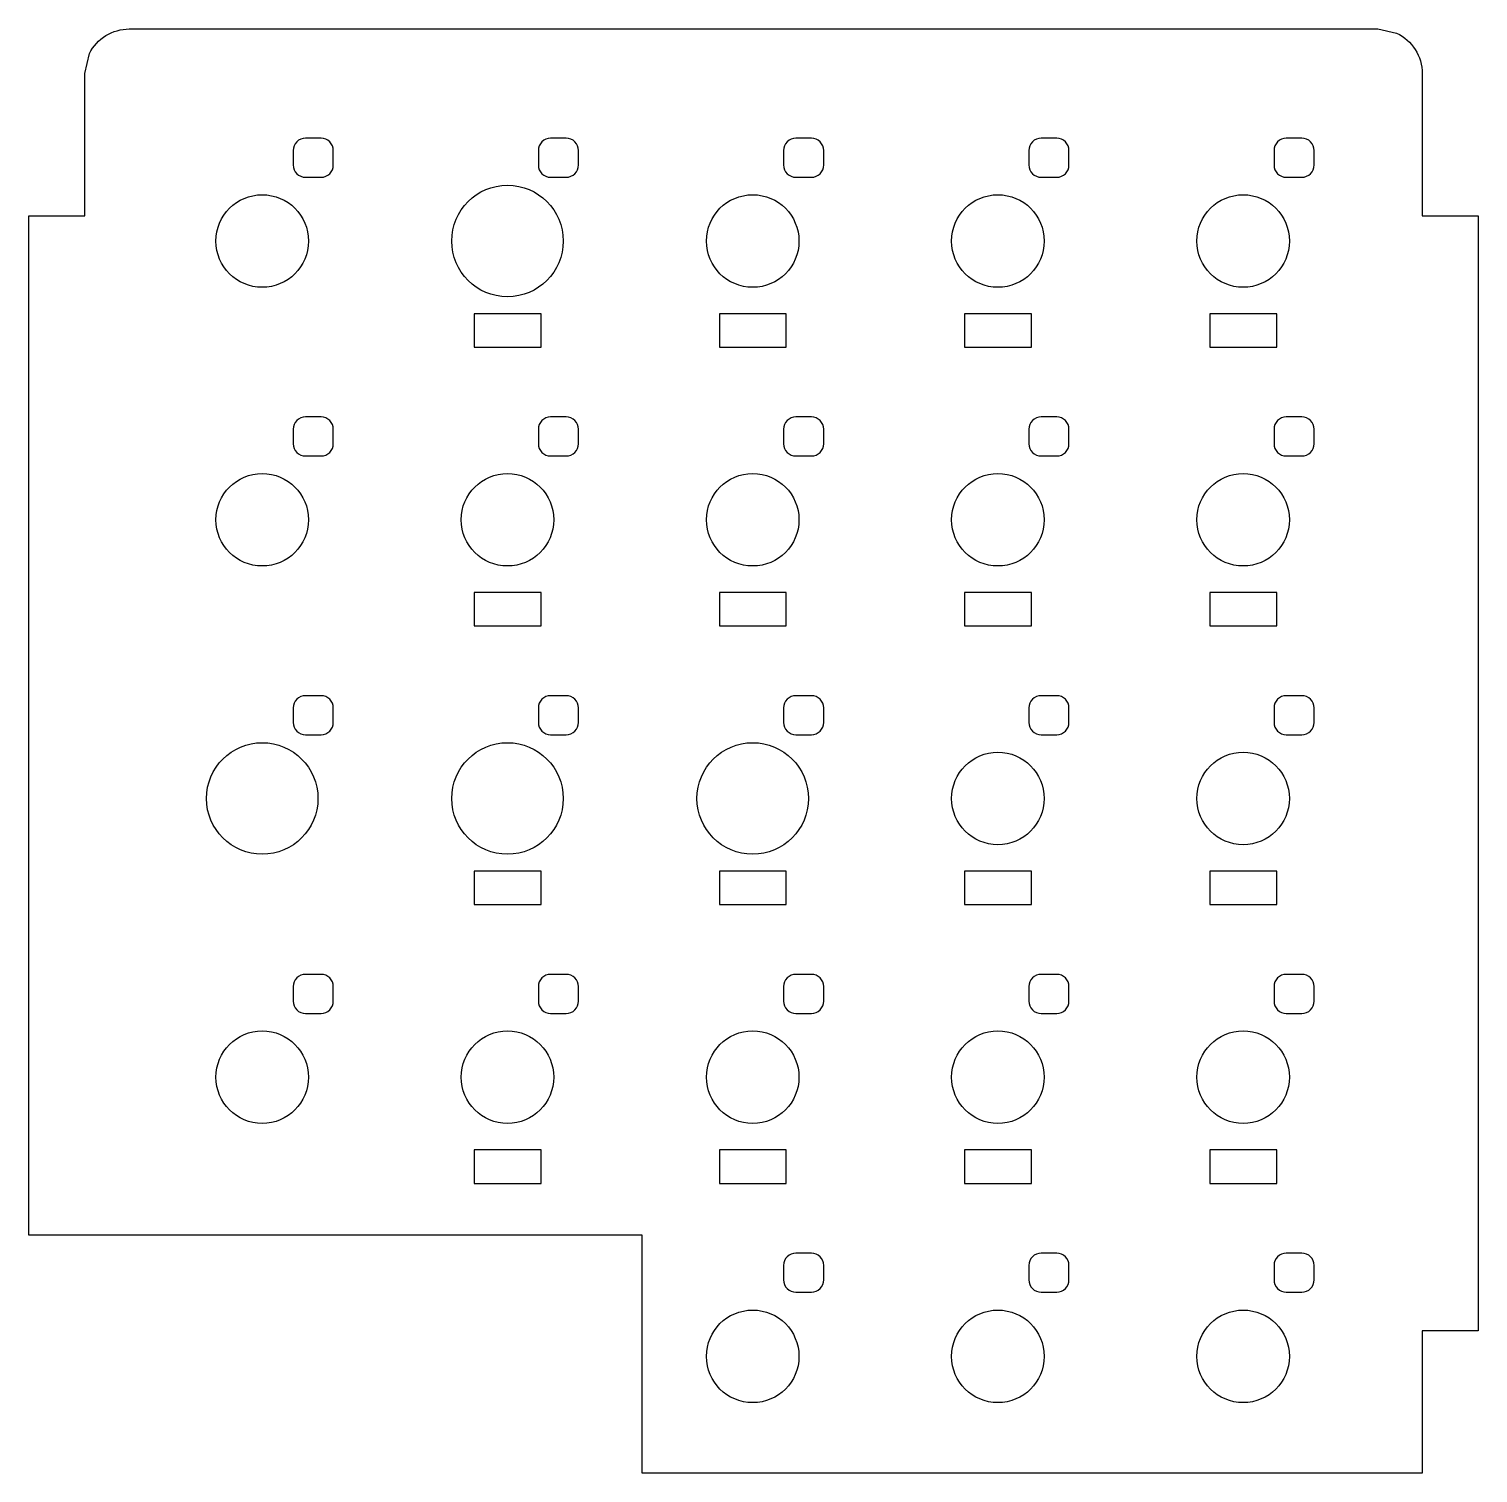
# Model space of a CAD drawing. Header units: millimetres. Extents: x -32.5 to 32.5, y -12.3 to 52.5.
import ezdxf

# ---------------------------------------------------------------- set-up
doc = ezdxf.new("R2010")
doc.units = ezdxf.units.MM
doc.layers.get('0').update_dxf_attribs({"linetype": 'CONTINUOUS'})

msp = doc.modelspace()

# ---------------------------------------------------------------- linework, layer by layer
for points in [[(-5, -12.262), (-5, -1.6), (-32.5, -1.6), (-32.5, 44.119), (-30, 44.119), (-30, 50.5), (-29.787, 51.398, -0.283494), (-28, 52.5), (28, 52.5), (28.844, 52.313, -0.291633), (30, 50.5), (30, 44.119), (32.5, 44.119), (32.5, -5.881), (30, -5.881), (30, -12.262)], [(-20.1, 45.85), (-19.4, 45.85, 0.414214), (-18.85, 46.4), (-18.85, 47.05, 0.414214), (-19.4, 47.6), (-20.1, 47.6, 0.414214), (-20.65, 47.05), (-20.65, 46.4, 0.414214)], [(-9.1, 45.85), (-8.4, 45.85, 0.414214), (-7.85, 46.4), (-7.85, 47.05, 0.414214), (-8.4, 47.6), (-9.1, 47.6, 0.414214), (-9.65, 47.05), (-9.65, 46.4, 0.414214)], [(1.9, 45.85), (2.6, 45.85, 0.414214), (3.15, 46.4), (3.15, 47.05, 0.414214), (2.6, 47.6), (1.9, 47.6, 0.414214), (1.35, 47.05), (1.35, 46.4, 0.414214)], [(12.9, 45.85), (13.6, 45.85, 0.414214), (14.15, 46.4), (14.15, 47.05, 0.414214), (13.6, 47.6), (12.9, 47.6, 0.414214), (12.35, 47.05), (12.35, 46.4, 0.414214)], [(23.9, 45.85), (24.6, 45.85, 0.414214), (25.15, 46.4), (25.15, 47.05, 0.414214), (24.6, 47.6), (23.9, 47.6, 0.414214), (23.35, 47.05), (23.35, 46.4, 0.414214)], [(-20.1, 33.35), (-19.4, 33.35, 0.414214), (-18.85, 33.9), (-18.85, 34.55, 0.414214), (-19.4, 35.1), (-20.1, 35.1, 0.414214), (-20.65, 34.55), (-20.65, 33.9, 0.414214)], [(-9.1, 33.35), (-8.4, 33.35, 0.414214), (-7.85, 33.9), (-7.85, 34.55, 0.414214), (-8.4, 35.1), (-9.1, 35.1, 0.414214), (-9.65, 34.55), (-9.65, 33.9, 0.414214)], [(1.9, 33.35), (2.6, 33.35, 0.414214), (3.15, 33.9), (3.15, 34.55, 0.414214), (2.6, 35.1), (1.9, 35.1, 0.414214), (1.35, 34.55), (1.35, 33.9, 0.414214)], [(12.9, 33.35), (13.6, 33.35, 0.414214), (14.15, 33.9), (14.15, 34.55, 0.414214), (13.6, 35.1), (12.9, 35.1, 0.414214), (12.35, 34.55), (12.35, 33.9, 0.414214)], [(23.9, 33.35), (24.6, 33.35, 0.414214), (25.15, 33.9), (25.15, 34.55, 0.414214), (24.6, 35.1), (23.9, 35.1, 0.414214), (23.35, 34.55), (23.35, 33.9, 0.414214)], [(-20.1, 20.85), (-19.4, 20.85, 0.414214), (-18.85, 21.4), (-18.85, 22.05, 0.414214), (-19.4, 22.6), (-20.1, 22.6, 0.414214), (-20.65, 22.05), (-20.65, 21.4, 0.414214)], [(-9.1, 20.85), (-8.4, 20.85, 0.414214), (-7.85, 21.4), (-7.85, 22.05, 0.414214), (-8.4, 22.6), (-9.1, 22.6, 0.414214), (-9.65, 22.05), (-9.65, 21.4, 0.414214)], [(1.9, 20.85), (2.6, 20.85, 0.414214), (3.15, 21.4), (3.15, 22.05, 0.414214), (2.6, 22.6), (1.9, 22.6, 0.414214), (1.35, 22.05), (1.35, 21.4, 0.414214)], [(12.9, 20.85), (13.6, 20.85, 0.414214), (14.15, 21.4), (14.15, 22.05, 0.414214), (13.6, 22.6), (12.9, 22.6, 0.414214), (12.35, 22.05), (12.35, 21.4, 0.414214)], [(23.9, 20.85), (24.6, 20.85, 0.414214), (25.15, 21.4), (25.15, 22.05, 0.414214), (24.6, 22.6), (23.9, 22.6, 0.414214), (23.35, 22.05), (23.35, 21.4, 0.414214)], [(-20.1, 8.35), (-19.4, 8.35, 0.414214), (-18.85, 8.9), (-18.85, 9.55, 0.414214), (-19.4, 10.1), (-20.1, 10.1, 0.414214), (-20.65, 9.55), (-20.65, 8.9, 0.414214)], [(-9.1, 8.35), (-8.4, 8.35, 0.414214), (-7.85, 8.9), (-7.85, 9.55, 0.414214), (-8.4, 10.1), (-9.1, 10.1, 0.414214), (-9.65, 9.55), (-9.65, 8.9, 0.414214)], [(1.9, 8.35), (2.6, 8.35, 0.414214), (3.15, 8.9), (3.15, 9.55, 0.414214), (2.6, 10.1), (1.9, 10.1, 0.414214), (1.35, 9.55), (1.35, 8.9, 0.414214)], [(12.9, 8.35), (13.6, 8.35, 0.414214), (14.15, 8.9), (14.15, 9.55, 0.414214), (13.6, 10.1), (12.9, 10.1, 0.414214), (12.35, 9.55), (12.35, 8.9, 0.414214)], [(23.9, 8.35), (24.6, 8.35, 0.414214), (25.15, 8.9), (25.15, 9.55, 0.414214), (24.6, 10.1), (23.9, 10.1, 0.414214), (23.35, 9.55), (23.35, 8.9, 0.414214)], [(1.9, -4.15), (2.6, -4.15, 0.414214), (3.15, -3.6), (3.15, -2.95, 0.414214), (2.6, -2.4), (1.9, -2.4, 0.414214), (1.35, -2.95), (1.35, -3.6, 0.414214)], [(12.9, -4.15), (13.6, -4.15, 0.414214), (14.15, -3.6), (14.15, -2.95, 0.414214), (13.6, -2.4), (12.9, -2.4, 0.414214), (12.35, -2.95), (12.35, -3.6, 0.414214)], [(23.35, -2.95), (23.35, -3.6, 0.414214), (23.9, -4.15), (24.6, -4.15, 0.414214), (25.15, -3.6), (25.15, -2.95, 0.414214), (24.6, -2.4), (23.9, -2.4, 0.414214)]]:
    msp.add_lwpolyline(points, format="xyb", close=True)
for points in [[(-9.529, 39.728), (-12.529, 39.728), (-12.529, 38.228), (-9.529, 38.228)], [(1.471, 39.728), (-1.529, 39.728), (-1.529, 38.228), (1.471, 38.228)], [(12.471, 39.728), (9.471, 39.728), (9.471, 38.228), (12.471, 38.228)], [(23.471, 39.728), (20.471, 39.728), (20.471, 38.228), (23.471, 38.228)], [(-9.529, 27.228), (-12.529, 27.228), (-12.529, 25.728), (-9.529, 25.728)], [(1.471, 27.228), (-1.529, 27.228), (-1.529, 25.728), (1.471, 25.728)], [(12.471, 27.228), (9.471, 27.228), (9.471, 25.728), (12.471, 25.728)], [(23.471, 27.228), (20.471, 27.228), (20.471, 25.728), (23.471, 25.728)], [(-9.529, 14.728), (-12.529, 14.728), (-12.529, 13.228), (-9.529, 13.228)], [(1.471, 14.728), (-1.529, 14.728), (-1.529, 13.228), (1.471, 13.228)], [(12.471, 14.728), (9.471, 14.728), (9.471, 13.228), (12.471, 13.228)], [(23.471, 14.728), (20.471, 14.728), (20.471, 13.228), (23.471, 13.228)], [(-9.529, 2.228), (-12.529, 2.228), (-12.529, 0.728), (-9.529, 0.728)], [(1.471, 2.228), (-1.529, 2.228), (-1.529, 0.728), (1.471, 0.728)], [(12.471, 2.228), (9.471, 2.228), (9.471, 0.728), (12.471, 0.728)], [(20.471, 2.228), (20.471, 0.728), (23.471, 0.728), (23.471, 2.228)]]:
    msp.add_lwpolyline(points, close=True)
for centre, radius in [((-22.036, 42.991), 2.075), ((-11.036, 42.991), 2.5), ((-0.036, 42.991), 2.075), ((10.964, 42.991), 2.075), ((21.964, 42.991), 2.075), ((-22.036, 30.491), 2.075), ((-11.036, 30.491), 2.075), ((-0.036, 30.491), 2.075), ((10.964, 30.491), 2.075), ((21.964, 30.491), 2.075), ((-22.036, 17.991), 2.5), ((-11.036, 17.991), 2.5), ((-0.036, 17.991), 2.5), ((10.964, 17.991), 2.075), ((21.964, 17.991), 2.075), ((-22.036, 5.491), 2.075), ((-11.036, 5.491), 2.075), ((-0.036, 5.491), 2.075), ((10.964, 5.491), 2.075), ((21.964, 5.491), 2.075), ((-0.036, -7.03), 2.075), ((10.964, -7.03), 2.075), ((21.964, -7.03), 2.075)]:
    msp.add_circle(centre, radius)

doc.saveas('drawing.dxf')
